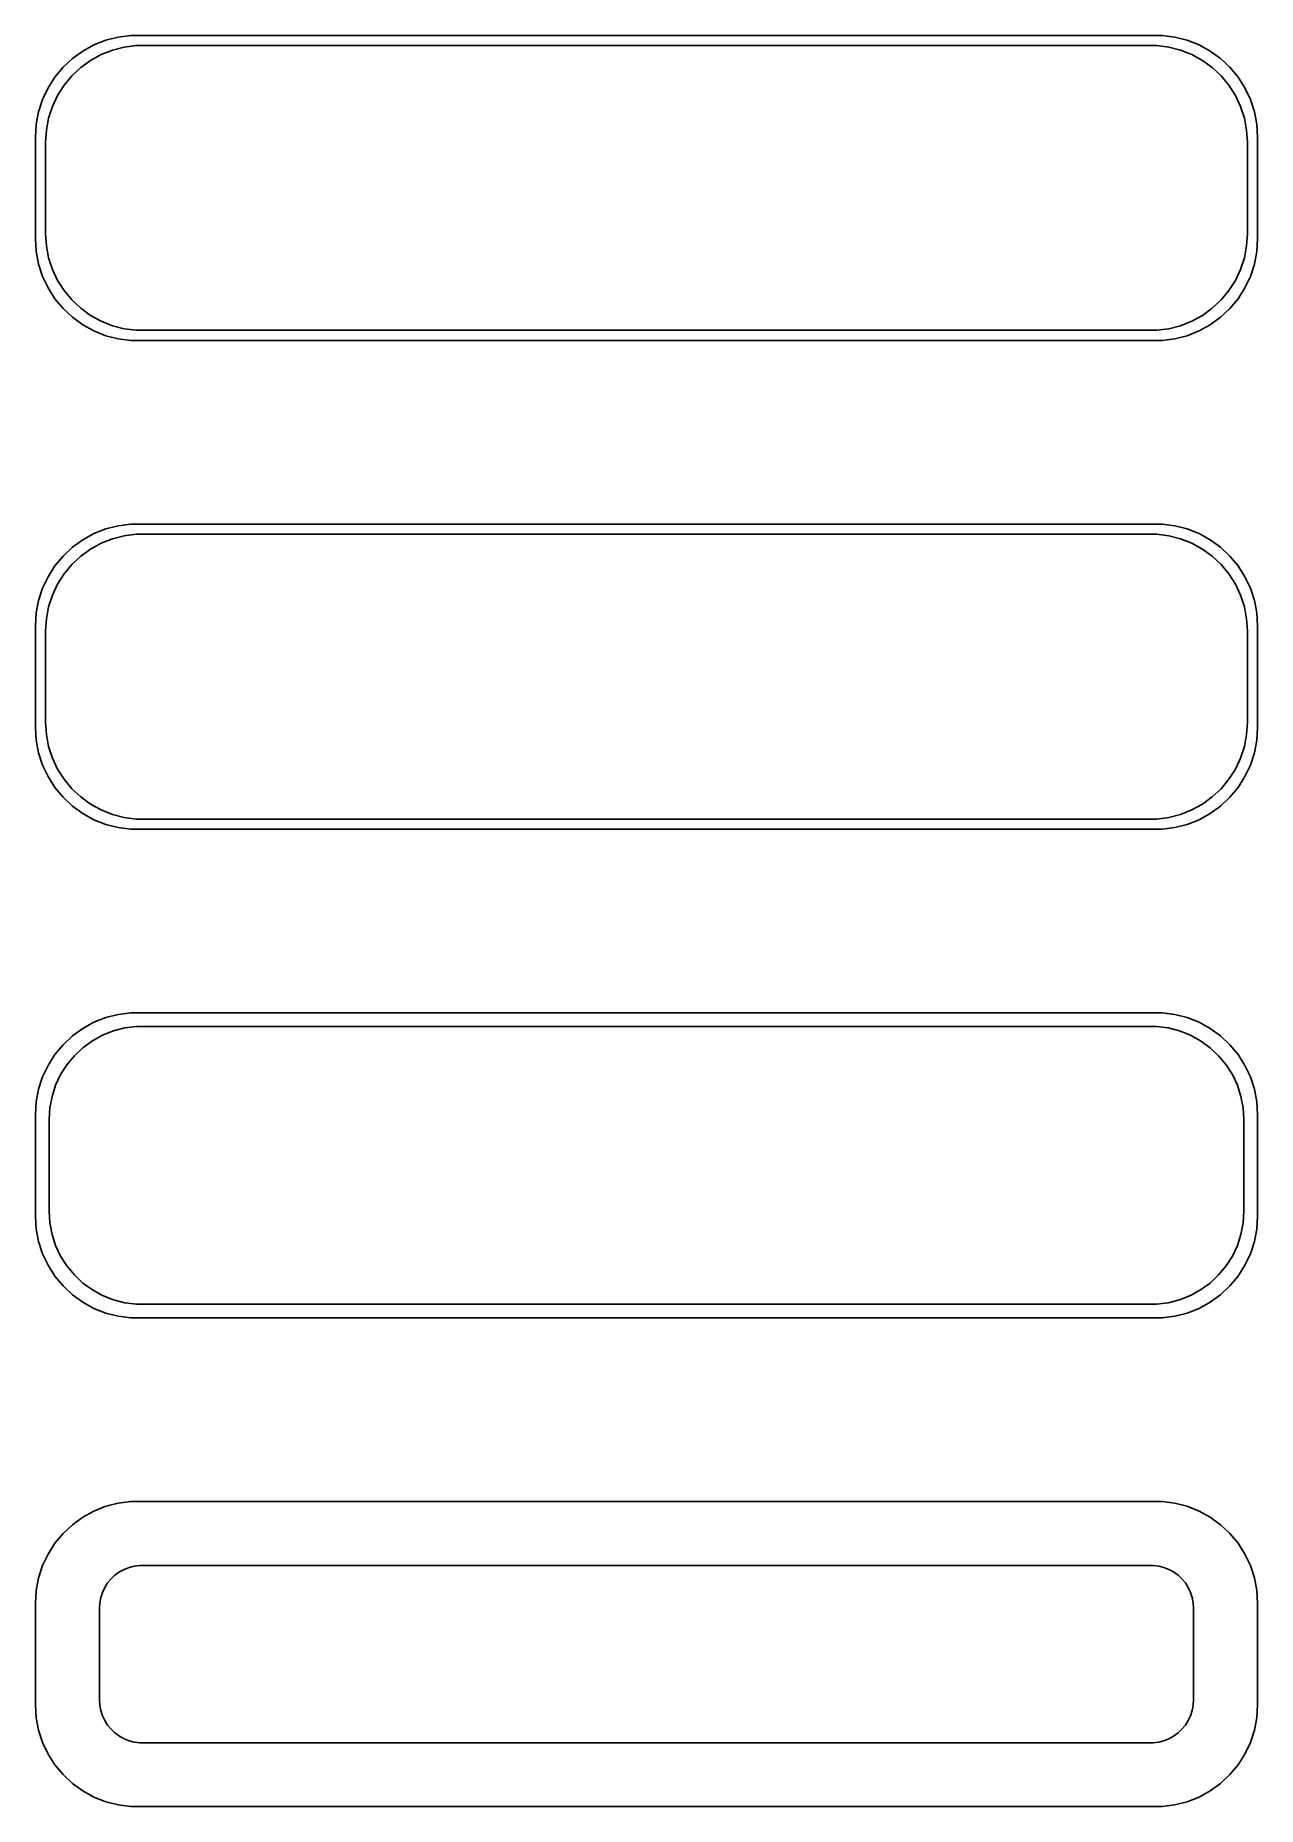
# Model space of a CAD drawing. Header units: metres. Extents: x -30 to 30, y 88.5 to 175.5.
import ezdxf

# ---------------------------------------------------------------- set-up
doc = ezdxf.new("R2010")
doc.units = ezdxf.units.M

msp = doc.modelspace()

# ---------------------------------------------------------------- linework, layer by layer
for p, q in [((-27.1289, 175.024), (-27.6791, 174.722)), ((-26.5451, 175.255), (-27.1289, 175.024)), ((-25.9369, 175.411), (-26.5451, 175.255)), ((-26.2178, 174.768), (-25.6401, 174.916)), ((-25.3139, 175.49), (-25.9369, 175.411)), ((-25.6401, 174.916), (-25.0482, 174.991)), ((25.3139, 175.49), (-25.3139, 175.49)), ((-25.0482, 174.991), (25.0482, 174.991)), ((25.0482, 174.991), (25.6401, 174.916)), ((25.9369, 175.411), (25.3139, 175.49)), ((25.6401, 174.916), (26.2178, 174.768)), ((26.5451, 175.255), (25.9369, 175.411)), ((27.1289, 175.024), (26.5451, 175.255)), ((27.6791, 174.722), (27.1289, 175.024)), ((-28.1871, 174.353), (-28.6448, 173.923)), ((-27.6791, 174.722), (-28.1871, 174.353)), ((-27.7778, 173.91), (-27.2952, 174.261)), ((-27.2952, 174.261), (-26.7724, 174.548)), ((-26.7724, 174.548), (-26.2178, 174.768)), ((26.2178, 174.768), (26.7724, 174.548)), ((26.7724, 174.548), (27.2952, 174.261)), ((27.2952, 174.261), (27.7778, 173.91)), ((28.1871, 174.353), (27.6791, 174.722)), ((28.6448, 173.923), (28.1871, 174.353)), ((-29.0451, 173.439), (-29.3815, 172.909)), ((-28.6448, 173.923), (-29.0451, 173.439)), ((-28.5928, 173.042), (-28.2126, 173.502)), ((-28.2126, 173.502), (-27.7778, 173.91)), ((27.7778, 173.91), (28.2126, 173.502)), ((28.2126, 173.502), (28.5928, 173.042)), ((29.0451, 173.439), (28.6448, 173.923)), ((29.3815, 172.909), (29.0451, 173.439)), ((-29.6489, 172.341), (-29.8429, 171.743)), ((-29.3815, 172.909), (-29.6489, 172.341)), ((-29.1664, 171.999), (-28.9124, 172.538)), ((-28.9124, 172.538), (-28.5928, 173.042)), ((28.5928, 173.042), (28.9124, 172.538)), ((28.9124, 172.538), (29.1664, 171.999)), ((29.6489, 172.341), (29.3815, 172.909)), ((29.8429, 171.743), (29.6489, 172.341)), ((-29.8429, 171.743), (-29.9606, 171.127)), ((-29.4625, 170.845), (-29.3508, 171.431)), ((-29.3508, 171.431), (-29.1664, 171.999)), ((29.1664, 171.999), (29.3508, 171.431)), ((29.3508, 171.431), (29.4625, 170.845)), ((29.9606, 171.127), (29.8429, 171.743)), ((-29.9606, 171.127), (-30, 170.5)), ((-30, 170.5), (-30, 165.5)), ((-29.5, 170.25), (-29.4625, 170.845)), ((29.4625, 170.845), (29.5, 170.25)), ((30, 170.5), (29.9606, 171.127)), ((30, 165.5), (30, 170.5)), ((-29.5, 165.75), (-29.5, 170.25)), ((29.5, 170.25), (29.5, 165.75)), ((-30, 165.5), (-29.9606, 164.873)), ((-29.4625, 165.155), (-29.5, 165.75)), ((29.5, 165.75), (29.4625, 165.155)), ((29.9606, 164.873), (30, 165.5)), ((-29.9606, 164.873), (-29.8429, 164.257)), ((-29.3508, 164.569), (-29.4625, 165.155)), ((-29.1664, 164.001), (-29.3508, 164.569)), ((29.3508, 164.569), (29.1664, 164.001)), ((29.4625, 165.155), (29.3508, 164.569)), ((29.8429, 164.257), (29.9606, 164.873)), ((-29.8429, 164.257), (-29.6489, 163.659)), ((-29.6489, 163.659), (-29.3815, 163.091)), ((-28.9124, 163.462), (-29.1664, 164.001)), ((29.1664, 164.001), (28.9124, 163.462)), ((29.3815, 163.091), (29.6489, 163.659)), ((29.6489, 163.659), (29.8429, 164.257)), ((-29.3815, 163.091), (-29.0451, 162.561)), ((-28.5928, 162.958), (-28.9124, 163.462)), ((-28.2126, 162.498), (-28.5928, 162.958)), ((28.5928, 162.958), (28.2126, 162.498)), ((28.9124, 163.462), (28.5928, 162.958)), ((29.0451, 162.561), (29.3815, 163.091)), ((-29.0451, 162.561), (-28.6448, 162.077)), ((-28.6448, 162.077), (-28.1871, 161.647)), ((-27.7778, 162.09), (-28.2126, 162.498)), ((-27.2952, 161.739), (-27.7778, 162.09)), ((27.7778, 162.09), (27.2952, 161.739)), ((28.2126, 162.498), (27.7778, 162.09)), ((28.1871, 161.647), (28.6448, 162.077)), ((28.6448, 162.077), (29.0451, 162.561)), ((-28.1871, 161.647), (-27.6791, 161.278)), ((-27.6791, 161.278), (-27.1289, 160.976)), ((-26.7724, 161.452), (-27.2952, 161.739)), ((-27.1289, 160.976), (-26.5451, 160.745)), ((-26.2178, 161.232), (-26.7724, 161.452)), ((-25.6401, 161.084), (-26.2178, 161.232)), ((-25.0482, 161.009), (-25.6401, 161.084)), ((25.0482, 161.009), (-25.0482, 161.009)), ((25.6401, 161.084), (25.0482, 161.009)), ((26.2178, 161.232), (25.6401, 161.084)), ((26.7724, 161.452), (26.2178, 161.232)), ((26.5451, 160.745), (27.1289, 160.976)), ((27.2952, 161.739), (26.7724, 161.452)), ((27.1289, 160.976), (27.6791, 161.278)), ((27.6791, 161.278), (28.1871, 161.647)), ((-26.5451, 160.745), (-25.9369, 160.589)), ((-25.9369, 160.589), (-25.3139, 160.51)), ((-25.3139, 160.51), (25.3139, 160.51)), ((25.3139, 160.51), (25.9369, 160.589)), ((25.9369, 160.589), (26.5451, 160.745)), ((-25.9369, 151.411), (-26.5451, 151.255)), ((-25.3139, 151.49), (-25.9369, 151.411)), ((25.3139, 151.49), (-25.3139, 151.49)), ((25.9369, 151.411), (25.3139, 151.49)), ((26.5451, 151.255), (25.9369, 151.411)), ((-27.6791, 150.722), (-28.1871, 150.353)), ((-27.1289, 151.024), (-27.6791, 150.722)), ((-27.2952, 150.261), (-26.7724, 150.548)), ((-26.5451, 151.255), (-27.1289, 151.024)), ((-26.7724, 150.548), (-26.2178, 150.768)), ((-26.2178, 150.768), (-25.6401, 150.916)), ((-25.6401, 150.916), (-25.0482, 150.991)), ((-25.0482, 150.991), (25.0482, 150.991)), ((25.0482, 150.991), (25.6401, 150.916)), ((25.6401, 150.916), (26.2178, 150.768)), ((26.2178, 150.768), (26.7724, 150.548)), ((27.1289, 151.024), (26.5451, 151.255)), ((26.7724, 150.548), (27.2952, 150.261)), ((27.6791, 150.722), (27.1289, 151.024)), ((28.1871, 150.353), (27.6791, 150.722)), ((-28.6448, 149.923), (-29.0451, 149.439)), ((-28.1871, 150.353), (-28.6448, 149.923)), ((-28.2126, 149.502), (-27.7778, 149.91)), ((-27.7778, 149.91), (-27.2952, 150.261)), ((27.2952, 150.261), (27.7778, 149.91)), ((27.7778, 149.91), (28.2126, 149.502)), ((28.6448, 149.923), (28.1871, 150.353)), ((29.0451, 149.439), (28.6448, 149.923)), ((-29.3815, 148.909), (-29.6489, 148.341)), ((-29.0451, 149.439), (-29.3815, 148.909)), ((-28.9124, 148.538), (-28.5928, 149.042)), ((-28.5928, 149.042), (-28.2126, 149.502)), ((28.2126, 149.502), (28.5928, 149.042)), ((28.5928, 149.042), (28.9124, 148.538)), ((29.3815, 148.909), (29.0451, 149.439)), ((29.6489, 148.341), (29.3815, 148.909)), ((-29.6489, 148.341), (-29.8429, 147.743)), ((-29.3508, 147.431), (-29.1664, 147.999)), ((-29.1664, 147.999), (-28.9124, 148.538)), ((28.9124, 148.538), (29.1664, 147.999)), ((29.1664, 147.999), (29.3508, 147.431)), ((29.8429, 147.743), (29.6489, 148.341)), ((-29.9606, 147.127), (-30, 146.5)), ((-29.8429, 147.743), (-29.9606, 147.127)), ((-29.4625, 146.845), (-29.3508, 147.431)), ((29.3508, 147.431), (29.4625, 146.845)), ((29.9606, 147.127), (29.8429, 147.743)), ((30, 146.5), (29.9606, 147.127)), ((-30, 146.5), (-30, 141.5)), ((-29.5, 146.25), (-29.4625, 146.845)), ((-29.5, 141.75), (-29.5, 146.25)), ((29.4625, 146.845), (29.5, 146.25)), ((29.5, 146.25), (29.5, 141.75)), ((30, 141.5), (30, 146.5)), ((-30, 141.5), (-29.9606, 140.873)), ((-29.4625, 141.155), (-29.5, 141.75)), ((-29.3508, 140.569), (-29.4625, 141.155)), ((29.4625, 141.155), (29.3508, 140.569)), ((29.5, 141.75), (29.4625, 141.155)), ((29.9606, 140.873), (30, 141.5)), ((-29.9606, 140.873), (-29.8429, 140.257)), ((-29.8429, 140.257), (-29.6489, 139.659)), ((-29.1664, 140.001), (-29.3508, 140.569)), ((29.3508, 140.569), (29.1664, 140.001)), ((29.6489, 139.659), (29.8429, 140.257)), ((29.8429, 140.257), (29.9606, 140.873)), ((-29.6489, 139.659), (-29.3815, 139.091)), ((-28.9124, 139.462), (-29.1664, 140.001)), ((-28.5928, 138.958), (-28.9124, 139.462)), ((28.9124, 139.462), (28.5928, 138.958)), ((29.1664, 140.001), (28.9124, 139.462)), ((29.3815, 139.091), (29.6489, 139.659)), ((-29.3815, 139.091), (-29.0451, 138.561)), ((-29.0451, 138.561), (-28.6448, 138.077)), ((-28.2126, 138.498), (-28.5928, 138.958)), ((-27.7778, 138.09), (-28.2126, 138.498)), ((28.2126, 138.498), (27.7778, 138.09)), ((28.5928, 138.958), (28.2126, 138.498)), ((28.6448, 138.077), (29.0451, 138.561)), ((29.0451, 138.561), (29.3815, 139.091)), ((-28.6448, 138.077), (-28.1871, 137.647)), ((-28.1871, 137.647), (-27.6791, 137.278)), ((-27.2952, 137.739), (-27.7778, 138.09)), ((-26.7724, 137.452), (-27.2952, 137.739)), ((-26.2178, 137.232), (-26.7724, 137.452)), ((26.7724, 137.452), (26.2178, 137.232)), ((27.2952, 137.739), (26.7724, 137.452)), ((27.7778, 138.09), (27.2952, 137.739)), ((27.6791, 137.278), (28.1871, 137.647)), ((28.1871, 137.647), (28.6448, 138.077)), ((-27.6791, 137.278), (-27.1289, 136.976)), ((-27.1289, 136.976), (-26.5451, 136.745)), ((-26.5451, 136.745), (-25.9369, 136.589)), ((-25.6401, 137.084), (-26.2178, 137.232)), ((-25.9369, 136.589), (-25.3139, 136.51)), ((-25.0482, 137.009), (-25.6401, 137.084)), ((25.0482, 137.009), (-25.0482, 137.009)), ((25.6401, 137.084), (25.0482, 137.009)), ((25.3139, 136.51), (25.9369, 136.589)), ((26.2178, 137.232), (25.6401, 137.084)), ((25.9369, 136.589), (26.5451, 136.745)), ((26.5451, 136.745), (27.1289, 136.976)), ((27.1289, 136.976), (27.6791, 137.278)), ((-25.3139, 136.51), (25.3139, 136.51)), ((-27.1289, 127.024), (-27.6791, 126.722)), ((-26.5451, 127.255), (-27.1289, 127.024)), ((-25.9369, 127.411), (-26.5451, 127.255)), ((-25.3139, 127.49), (-25.9369, 127.411)), ((25.3139, 127.49), (-25.3139, 127.49)), ((25.9369, 127.411), (25.3139, 127.49)), ((26.5451, 127.255), (25.9369, 127.411)), ((27.1289, 127.024), (26.5451, 127.255)), ((27.6791, 126.722), (27.1289, 127.024)), ((-28.1871, 126.353), (-28.6448, 125.923)), ((-27.6791, 126.722), (-28.1871, 126.353)), ((-27.2032, 126.116), (-26.6994, 126.393)), ((-26.6994, 126.393), (-26.1648, 126.604)), ((-26.1648, 126.604), (-25.6079, 126.747)), ((-25.6079, 126.747), (-25.0375, 126.819)), ((-25.0375, 126.819), (25.0375, 126.819)), ((25.0375, 126.819), (25.6079, 126.747)), ((25.6079, 126.747), (26.1648, 126.604)), ((26.1648, 126.604), (26.6994, 126.393)), ((26.6994, 126.393), (27.2032, 126.116)), ((28.1871, 126.353), (27.6791, 126.722)), ((28.6448, 125.923), (28.1871, 126.353)), ((-29.0451, 125.439), (-29.3815, 124.909)), ((-28.6448, 125.923), (-29.0451, 125.439)), ((-28.454, 124.941), (-28.0875, 125.384)), ((-28.0875, 125.384), (-27.6684, 125.778)), ((-27.6684, 125.778), (-27.2032, 126.116)), ((27.2032, 126.116), (27.6684, 125.778)), ((27.6684, 125.778), (28.0875, 125.384)), ((28.0875, 125.384), (28.454, 124.941)), ((29.0451, 125.439), (28.6448, 125.923)), ((29.3815, 124.909), (29.0451, 125.439)), ((-29.3815, 124.909), (-29.6489, 124.341)), ((-29.0069, 123.935), (-28.7621, 124.456)), ((-28.7621, 124.456), (-28.454, 124.941)), ((28.454, 124.941), (28.7621, 124.456)), ((28.7621, 124.456), (29.0069, 123.935)), ((29.6489, 124.341), (29.3815, 124.909)), ((-29.8429, 123.743), (-29.9606, 123.127)), ((-29.6489, 124.341), (-29.8429, 123.743)), ((-29.1846, 123.389), (-29.0069, 123.935)), ((29.0069, 123.935), (29.1846, 123.389)), ((29.8429, 123.743), (29.6489, 124.341)), ((29.9606, 123.127), (29.8429, 123.743)), ((-29.9606, 123.127), (-30, 122.5)), ((-29.3284, 122.25), (-29.2923, 122.824)), ((-29.2923, 122.824), (-29.1846, 123.389)), ((29.1846, 123.389), (29.2923, 122.824)), ((29.2923, 122.824), (29.3284, 122.25)), ((30, 122.5), (29.9606, 123.127)), ((-30, 122.5), (-30, 117.5)), ((-29.3284, 117.75), (-29.3284, 122.25)), ((29.3284, 122.25), (29.3284, 117.75)), ((30, 117.5), (30, 122.5)), ((-30, 117.5), (-29.9606, 116.873)), ((-29.2923, 117.176), (-29.3284, 117.75)), ((29.3284, 117.75), (29.2923, 117.176)), ((29.9606, 116.873), (30, 117.5)), ((-29.9606, 116.873), (-29.8429, 116.257)), ((-29.1846, 116.611), (-29.2923, 117.176)), ((-29.0069, 116.065), (-29.1846, 116.611)), ((29.1846, 116.611), (29.0069, 116.065)), ((29.2923, 117.176), (29.1846, 116.611)), ((29.8429, 116.257), (29.9606, 116.873)), ((-29.8429, 116.257), (-29.6489, 115.659)), ((-28.7621, 115.544), (-29.0069, 116.065)), ((29.0069, 116.065), (28.7621, 115.544)), ((29.6489, 115.659), (29.8429, 116.257)), ((-29.6489, 115.659), (-29.3815, 115.091)), ((-29.3815, 115.091), (-29.0451, 114.561)), ((-28.454, 115.059), (-28.7621, 115.544)), ((-28.0875, 114.616), (-28.454, 115.059)), ((28.454, 115.059), (28.0875, 114.616)), ((28.7621, 115.544), (28.454, 115.059)), ((29.0451, 114.561), (29.3815, 115.091)), ((29.3815, 115.091), (29.6489, 115.659)), ((-29.0451, 114.561), (-28.6448, 114.077)), ((-28.6448, 114.077), (-28.1871, 113.647)), ((-27.6684, 114.222), (-28.0875, 114.616)), ((-27.2032, 113.884), (-27.6684, 114.222)), ((27.6684, 114.222), (27.2032, 113.884)), ((28.0875, 114.616), (27.6684, 114.222)), ((28.1871, 113.647), (28.6448, 114.077)), ((28.6448, 114.077), (29.0451, 114.561)), ((-28.1871, 113.647), (-27.6791, 113.278)), ((-27.6791, 113.278), (-27.1289, 112.976)), ((-26.6994, 113.607), (-27.2032, 113.884)), ((-26.1648, 113.396), (-26.6994, 113.607)), ((-25.6079, 113.253), (-26.1648, 113.396)), ((-25.0375, 113.181), (-25.6079, 113.253)), ((25.0375, 113.181), (-25.0375, 113.181)), ((25.6079, 113.253), (25.0375, 113.181)), ((26.1648, 113.396), (25.6079, 113.253)), ((26.6994, 113.607), (26.1648, 113.396)), ((27.2032, 113.884), (26.6994, 113.607)), ((27.1289, 112.976), (27.6791, 113.278)), ((27.6791, 113.278), (28.1871, 113.647)), ((-27.1289, 112.976), (-26.5451, 112.745)), ((-26.5451, 112.745), (-25.9369, 112.589)), ((-25.9369, 112.589), (-25.3139, 112.51)), ((-25.3139, 112.51), (25.3139, 112.51)), ((25.3139, 112.51), (25.9369, 112.589)), ((25.9369, 112.589), (26.5451, 112.745)), ((26.5451, 112.745), (27.1289, 112.976)), ((-27.6791, 102.722), (-28.1871, 102.353)), ((-27.1289, 103.024), (-27.6791, 102.722)), ((-26.5451, 103.255), (-27.1289, 103.024)), ((-25.9369, 103.411), (-26.5451, 103.255)), ((-25.3139, 103.49), (-25.9369, 103.411)), ((25.3139, 103.49), (-25.3139, 103.49)), ((25.9369, 103.411), (25.3139, 103.49)), ((26.5451, 103.255), (25.9369, 103.411)), ((27.1289, 103.024), (26.5451, 103.255)), ((27.6791, 102.722), (27.1289, 103.024)), ((28.1871, 102.353), (27.6791, 102.722)), ((-28.6448, 101.923), (-29.0451, 101.439)), ((-28.1871, 102.353), (-28.6448, 101.923)), ((28.6448, 101.923), (28.1871, 102.353)), ((29.0451, 101.439), (28.6448, 101.923)), ((-29.3815, 100.909), (-29.6489, 100.341)), ((-29.0451, 101.439), (-29.3815, 100.909)), ((29.3815, 100.909), (29.0451, 101.439)), ((29.6489, 100.341), (29.3815, 100.909)), ((-29.6489, 100.341), (-29.8429, 99.7434)), ((-26.0947, 99.8755), (-25.8804, 100.031)), ((-25.8804, 100.031), (-25.6482, 100.159)), ((-25.6482, 100.159), (-25.4019, 100.256)), ((-25.4019, 100.256), (-25.1453, 100.322)), ((-25.1453, 100.322), (-24.8825, 100.355)), ((-24.8825, 100.355), (24.8825, 100.355)), ((24.8825, 100.355), (25.1453, 100.322)), ((25.1453, 100.322), (25.4019, 100.256)), ((25.4019, 100.256), (25.6482, 100.159)), ((25.6482, 100.159), (25.8804, 100.031)), ((25.8804, 100.031), (26.0947, 99.8755)), ((29.8429, 99.7434), (29.6489, 100.341)), ((-29.8429, 99.7434), (-29.9606, 99.1267)), ((-26.7115, 99.0266), (-26.5987, 99.2663)), ((-26.5987, 99.2663), (-26.4567, 99.49)), ((-26.4567, 99.49), (-26.2879, 99.6941)), ((-26.2879, 99.6941), (-26.0947, 99.8755)), ((26.0947, 99.8755), (26.2879, 99.6941)), ((26.2879, 99.6941), (26.4567, 99.49)), ((26.4567, 99.49), (26.5987, 99.2663)), ((26.5987, 99.2663), (26.7115, 99.0266)), ((29.9606, 99.1267), (29.8429, 99.7434)), ((-29.9606, 99.1267), (-30, 98.5)), ((-30, 98.5), (-30, 93.5)), ((-26.8596, 98.25), (-26.843, 98.5144)), ((-26.843, 98.5144), (-26.7934, 98.7746)), ((-26.7934, 98.7746), (-26.7115, 99.0266)), ((26.7115, 99.0266), (26.7934, 98.7746)), ((26.7934, 98.7746), (26.843, 98.5144)), ((26.843, 98.5144), (26.8596, 98.25)), ((30, 98.5), (29.9606, 99.1267)), ((30, 93.5), (30, 98.5)), ((-26.8596, 93.75), (-26.8596, 98.25)), ((26.8596, 98.25), (26.8596, 93.75)), ((-30, 93.5), (-29.9606, 92.8733)), ((-26.843, 93.4856), (-26.8596, 93.75)), ((-26.7934, 93.2254), (-26.843, 93.4856)), ((-26.7115, 92.9734), (-26.7934, 93.2254)), ((26.7934, 93.2254), (26.7115, 92.9734)), ((26.843, 93.4856), (26.7934, 93.2254)), ((26.8596, 93.75), (26.843, 93.4856)), ((29.9606, 92.8733), (30, 93.5)), ((-29.9606, 92.8733), (-29.8429, 92.2566)), ((-29.8429, 92.2566), (-29.6489, 91.6594)), ((-26.5987, 92.7337), (-26.7115, 92.9734)), ((-26.4567, 92.51), (-26.5987, 92.7337)), ((-26.2879, 92.3059), (-26.4567, 92.51)), ((-26.0947, 92.1245), (-26.2879, 92.3059)), ((26.2879, 92.3059), (26.0947, 92.1245)), ((26.4567, 92.51), (26.2879, 92.3059)), ((26.5987, 92.7337), (26.4567, 92.51)), ((26.7115, 92.9734), (26.5987, 92.7337)), ((29.6489, 91.6594), (29.8429, 92.2566)), ((29.8429, 92.2566), (29.9606, 92.8733)), ((-29.6489, 91.6594), (-29.3815, 91.0912)), ((-25.8804, 91.9688), (-26.0947, 92.1245)), ((-25.6482, 91.8412), (-25.8804, 91.9688)), ((-25.4019, 91.7436), (-25.6482, 91.8412)), ((-25.1453, 91.6777), (-25.4019, 91.7436)), ((-24.8825, 91.6445), (-25.1453, 91.6777)), ((24.8825, 91.6445), (-24.8825, 91.6445)), ((25.1453, 91.6777), (24.8825, 91.6445)), ((25.4019, 91.7436), (25.1453, 91.6777)), ((25.6482, 91.8412), (25.4019, 91.7436)), ((25.8804, 91.9688), (25.6482, 91.8412)), ((26.0947, 92.1245), (25.8804, 91.9688)), ((29.3815, 91.0912), (29.6489, 91.6594)), ((-29.3815, 91.0912), (-29.0451, 90.5611)), ((-29.0451, 90.5611), (-28.6448, 90.0773)), ((28.6448, 90.0773), (29.0451, 90.5611)), ((29.0451, 90.5611), (29.3815, 91.0912)), ((-28.6448, 90.0773), (-28.1871, 89.6474)), ((-28.1871, 89.6474), (-27.6791, 89.2784)), ((27.6791, 89.2784), (28.1871, 89.6474)), ((28.1871, 89.6474), (28.6448, 90.0773)), ((-27.6791, 89.2784), (-27.1289, 88.9759)), ((-27.1289, 88.9759), (-26.5451, 88.7447)), ((-26.5451, 88.7447), (-25.9369, 88.5886)), ((25.9369, 88.5886), (26.5451, 88.7447)), ((26.5451, 88.7447), (27.1289, 88.9759)), ((27.1289, 88.9759), (27.6791, 89.2784)), ((-25.9369, 88.5886), (-25.3139, 88.5099)), ((-25.3139, 88.5099), (25.3139, 88.5099)), ((25.3139, 88.5099), (25.9369, 88.5886))]:
    msp.add_line(p, q)

doc.saveas('drawing.dxf')
